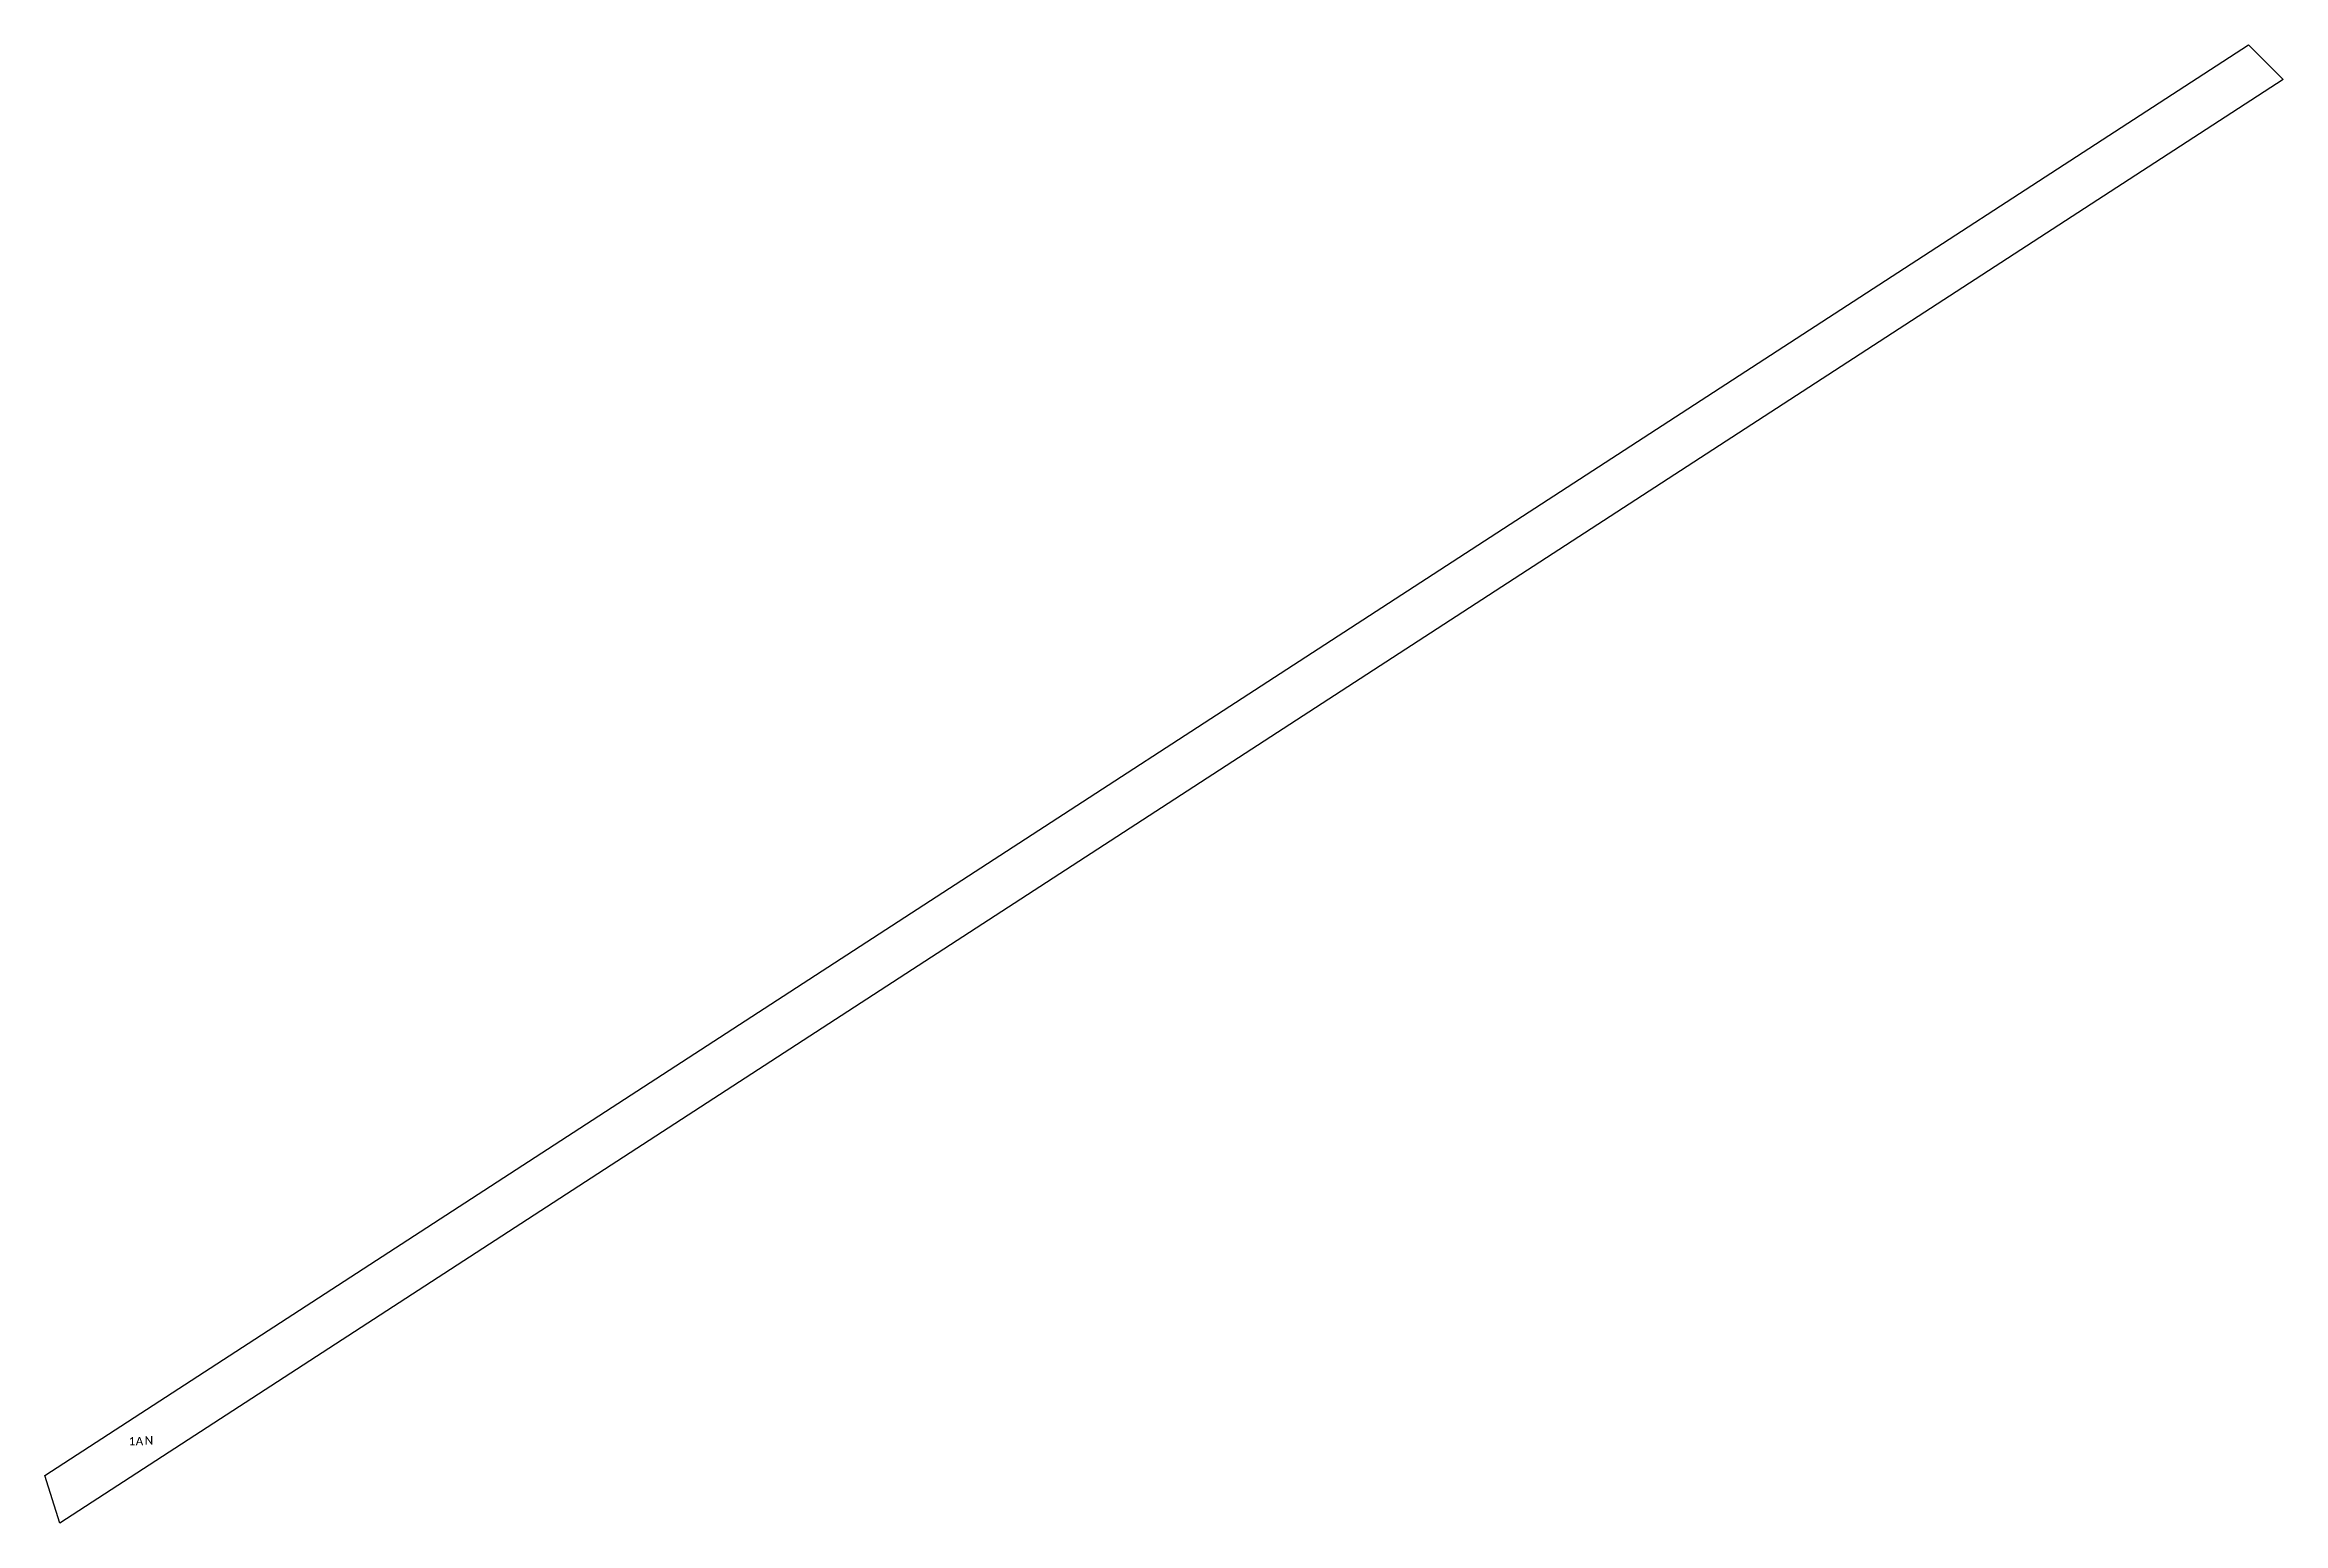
# Model space of a CAD drawing. Extents: x 613109 to 613376, y 647271 to 647447.
import ezdxf

# ---------------------------------------------------------------- set-up
doc = ezdxf.new("R2010")
doc.units = 0
for name, color, linetype in [('_CAT_FOL', 7, 'Continuous'), ('_IMPREJMUIT', 150, 'Continuous'), ('_NR_PARCELA', 50, 'Continuous'), ('_PARCELA_NOU_feb2025', 50, 'Continuous')]:
    doc.layers.add(name, color=color, linetype=linetype)
doc.styles.add('texte', font='')
doc.styles.get('texte').set_extended_font_data('Calibri')

msp = doc.modelspace()

# ---------------------------------------------------------------- linework, layer by layer
at = {"layer": '_PARCELA_NOU_feb2025'}
msp.add_lwpolyline([(613375.87, 647443), (613111.06, 647271.12), (613109.28, 647276.8), (613371.74, 647447.15)], close=True, dxfattribs=at)

# ---------------------------------------------------------------- texts
at = {"layer": '_CAT_FOL', "style": 'texte'}
msp.add_text('A', height=1, dxfattribs=at).set_placement((613120.11, 647280.4))
at = {"layer": '_IMPREJMUIT', "style": 'texte'}
msp.add_text('N', height=1, dxfattribs=at).set_placement((613121.18, 647280.49))
at = {"layer": '_NR_PARCELA', "style": 'texte'}
msp.add_text('1', height=1, dxfattribs=at).set_placement((613119.28, 647280.4))

doc.saveas('drawing.dxf')
